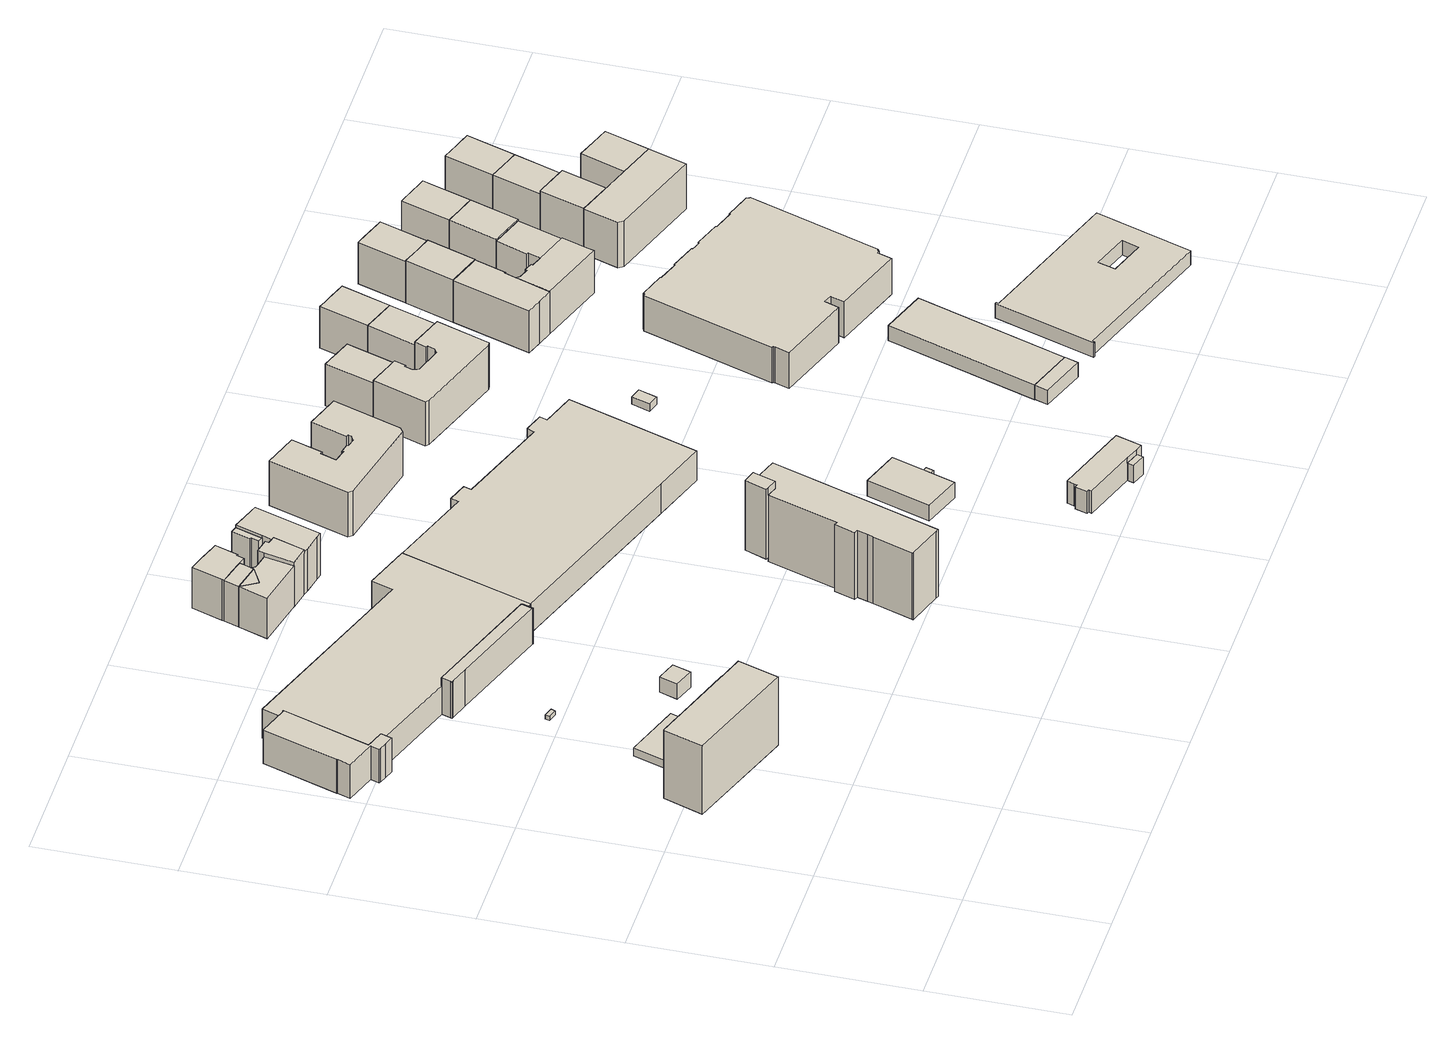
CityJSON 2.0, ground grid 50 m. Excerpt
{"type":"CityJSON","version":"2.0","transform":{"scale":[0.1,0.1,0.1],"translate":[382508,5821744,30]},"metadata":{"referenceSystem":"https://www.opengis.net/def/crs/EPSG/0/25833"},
"CityObjects":{
"building1":{"type":"Building","attributes":{"name":"Thelen-Technopark","Gemeindeschluessel":"11000005","BezugspunktDach":"2200","function":"31001_2020","measuredHeight":27.92,"storeysAboveGround":6},"address":[{"country":"Germany","locality":"Berlin","thoroughfareNumber":"32 (1)","thoroughfareName":"Wohlrabedamm"}],"geometry":[{"type":"Solid","lod":"1","boundaries":[[[[0,1,2,3,4,5,6,7,8,9,10]],[[11,12,13,14,15,16,17,18,19,20,21]],[[11,21,10,9]],[[12,11,9,8]],[[13,12,8,7]],[[14,13,7,6]],[[15,14,6,5]],[[16,15,5,4]],[[17,16,4,3]],[[18,17,3,2]],[[19,18,2,1]],[[20,19,1,0]],[[21,20,0,10]]]]}]},
"building2":{"type":"Building","attributes":{"Gemeindeschluessel":"11000005","BezugspunktDach":"2200","function":"51009_1610","measuredHeight":4.16,"storeysAboveGround":0},"address":[{"country":"Germany","locality":"Berlin"}],"geometry":[{"type":"Solid","lod":"1","boundaries":[[[[22,23,24,25]],[[26,27,28,29]],[[26,29,25,24]],[[27,26,24,23]],[[28,27,23,22]],[[29,28,22,25]]]]}]},
"building3":{"type":"Building","attributes":{"Gemeindeschluessel":"11000005","BezugspunktDach":"2200","function":"51009_1610","measuredHeight":1.72,"storeysAboveGround":0},"address":[{"country":"Germany","locality":"Berlin"}],"geometry":[{"type":"Solid","lod":"1","boundaries":[[[[30,31,32,33]],[[34,35,36,37]],[[34,37,33,32]],[[35,34,32,31]],[[36,35,31,30]],[[37,36,30,33]]]]}]},
"building4":{"type":"Building","attributes":{"Gemeindeschluessel":"11000005","BezugspunktDach":"2200","function":"51009_1610","measuredHeight":6.3,"storeysAboveGround":0},"address":[{"country":"Germany","locality":"Berlin"}],"geometry":[{"type":"Solid","lod":"1","boundaries":[[[[38,39,40,41]],[[42,43,44,45]],[[42,45,41,40]],[[43,42,40,39]],[[44,43,39,38]],[[45,44,38,41]]]]}]},
"building5":{"type":"Building","attributes":{"Gemeindeschluessel":"11000005","function":"31001_2111"},"address":[{"country":"Germany","locality":"Berlin","thoroughfareNumber":"5 (1)","thoroughfareName":"Wernerwerkdamm"}],"children":["building5-1","building5-2","building5-3","building5-4"]},
"building5-1":{"type":"BuildingPart","attributes":{"BezugspunktDach":"2200","measuredHeight":14.79,"storeysAboveGround":4},"parents":["building5"],"geometry":[{"type":"MultiSurface","lod":"1","boundaries":[[[46,47,48,49,50,51,52,53,54]],[[55,56,57,58,59,60,61,62,63]],[[55,63,54,53]],[[56,55,53,52]],[[64,65,52,51]],[[57,56,66,67,68]],[[69,64,68,70,58,57,51,50]],[[59,58,50,49],[70,71,72,69]],[[61,60,48,47]],[[62,61,47,46]],[[63,62,46,54]],[[68,67,66,65,64]],[[70,68,64,69]],[[72,71,70,69]],[[60,59,49,48]]]}]},
"building5-2":{"type":"BuildingPart","attributes":{"BezugspunktDach":"2200","measuredHeight":11.75,"storeysAboveGround":4},"parents":["building5"],"geometry":[{"type":"MultiSurface","lod":"1","boundaries":[[[73,74,65,64,69,72,75,76,77,78,79,80,81,82,83]],[[84,85,86,87,88,89,90,91,71,70,68,67,92,93,94]],[[84,94,95,96,97]],[[85,84,98,97,99,100]],[[86,85,81,80]],[[87,86,80,79]],[[88,87,79,78]],[[89,88,78,77]],[[90,89,77,76]],[[91,90,76,75]],[[92,67,65,74]],[[93,92,101,102,73]],[[94,93,73,102,96]],[[97,96,95,83,82]],[[100,99,97,98,82,81]],[[71,91,75,72]],[[70,71,72,69]],[[70,103,69,64,68]],[[68,64,65,67]],[[74,73,102,101]],[[96,102,73,83]]]}]},
"building5-3":{"type":"BuildingPart","attributes":{"BezugspunktDach":"2200","measuredHeight":14.74,"storeysAboveGround":4},"parents":["building5"],"geometry":[{"type":"MultiSurface","lod":"1","boundaries":[[[104,105,49,48]],[[59,106,107,60]],[[75,72,71,91,108,106,59,49,105]],[[107,106,105,104]],[[60,107,104,48]],[[59,60,48,49]],[[108,91,71,72,75]]]}]},
"building5-4":{"type":"BuildingPart","attributes":{"BezugspunktDach":"2200","measuredHeight":13.85,"storeysAboveGround":4},"parents":["building5"],"geometry":[{"type":"MultiSurface","lod":"1","boundaries":[[[109,110,111,112,113,114,115,116,117,118,119,120,121,122,123,124]],[[125,126,127,128,99,97,96,102,101,129,130,131,132,133,134,135]],[[125,135,124,123]],[[126,125,123,122]],[[127,126,122,121]],[[128,127,121,120]],[[99,128,120,119]],[[82,81,119,118]],[[83,82,97,118,117]],[[73,83,117,116]],[[74,73,116,115]],[[129,101,115,114]],[[130,129,114,113]],[[131,130,113,112]],[[132,131,112,111]],[[133,132,111,110]],[[134,133,110,109]],[[135,134,109,124]],[[97,99,81,82]],[[96,97,82,83]],[[102,96,136,83,73]],[[137,101,102,73,74]]]}]},
"building6":{"type":"Building","attributes":{"Gemeindeschluessel":"11000005","function":"31001_1010"},"address":[{"country":"Germany","locality":"Berlin","thoroughfareNumber":"1, 1A","thoroughfareName":"Bödikersteig"},{"country":"Germany","locality":"Berlin","thoroughfareNumber":"12","thoroughfareName":"Voltastraße"},{"country":"Germany","locality":"Berlin","thoroughfareNumber":"29","thoroughfareName":"Wernerwerkdamm"}],"children":["building6-1","building6-2","building6-3","building6-4","building6-5","building6-6"]},
"building6-1":{"type":"BuildingPart","attributes":{"BezugspunktDach":"2200","measuredHeight":18.8,"storeysAboveGround":5},"parents":["building6"],"geometry":[{"type":"Solid","lod":"1","boundaries":[[[[138,139,140,141,142,143,144,145]],[[146,147,148,149,150,151,152,153]],[[146,153,145,144]],[[147,146,144,143]],[[149,148,142,141]],[[150,149,141,140]],[[153,152,138,145]],[[148,147,143,142]],[[151,150,140,139]],[[151,139,138,152]]]]}]},
"building6-2":{"type":"BuildingPart","attributes":{"BezugspunktDach":"2200","measuredHeight":18.34,"storeysAboveGround":5},"parents":["building6"],"geometry":[{"type":"MultiSurface","lod":"1","boundaries":[[[154,155,156,157,158,159,160]],[[161,162,163,148,147,164,146]],[[161,146,160,159]],[[165,157,166,158,157]],[[148,163,157,156]],[[143,142,156,155]],[[164,147,155,154]],[[146,164,154,160]],[[162,167,161,159,158]],[[163,168,166,157,165]],[[168,169,162,158,166]],[[147,148,142,143]]]}]},
"building6-3":{"type":"BuildingPart","attributes":{"BezugspunktDach":"2200","measuredHeight":18.68,"storeysAboveGround":5},"parents":["building6"],"geometry":[{"type":"MultiSurface","lod":"1","boundaries":[[[166,157,170,171,172,173,174,175,176,177,159]],[[178,179,180,181,182,183,184,185,163,168,161]],[[178,161,159,177]],[[179,178,177,176]],[[180,179,176,175]],[[181,180,175,174]],[[182,181,174,173]],[[183,182,173,172]],[[184,183,172,171]],[[185,184,171,170]],[[163,185,170,157]],[[168,163,157,166]],[[162,158,159,161]],[[158,162,168,166]]]}]},
"building6-4":{"type":"BuildingPart","attributes":{"BezugspunktDach":"2200","measuredHeight":18.15,"storeysAboveGround":5},"parents":["building6"],"geometry":[{"type":"MultiSurface","lod":"1","boundaries":[[[186,187,188,189,190,191,192,193,194,195]],[[196,197,198,199,200,201,202,203,204,205]],[[197,196,194,193]],[[206,207,193,192]],[[199,198,192,191]],[[200,199,191,190]],[[201,200,190,189]],[[202,201,189,188]],[[203,202,188,187]],[[204,203,187,186]],[[205,204,186,195]],[[196,205,195,194]],[[198,197,207,206]]]}]},
"building6-5":{"type":"BuildingPart","attributes":{"BezugspunktDach":"2200","measuredHeight":18.34,"storeysAboveGround":5},"parents":["building6"],"geometry":[{"type":"MultiSurface","lod":"1","boundaries":[[[208,209,210,211,212,213,214]],[[215,216,217,218,196,205,219]],[[215,219,152,151,150,140,139,138,214,213]],[[216,215,213,212]],[[217,216,212,211]],[[218,217,211,210]],[[196,218,210,209]],[[195,194,209,208]],[[219,205,208,214]],[[140,150,151,139]],[[138,139,151,152]],[[205,196,194,195]]]}]},
"building6-6":{"type":"BuildingPart","attributes":{"BezugspunktDach":"2200","measuredHeight":16.29,"storeysAboveGround":5},"parents":["building6"],"geometry":[{"type":"Solid","lod":"1","boundaries":[[[[207,206,220,221,222,223,224]],[[225,226,227,228,198,197,229]],[[225,229,224,223]],[[226,225,223,222]],[[227,226,222,221]],[[228,227,221,220]],[[198,228,220,206]],[[229,197,207,224]],[[197,198,206,207]]]]}]},
"building7":{"type":"Building","attributes":{"Gemeindeschluessel":"11000005","function":"31001_2100"},"address":[{"country":"Germany","locality":"Berlin","thoroughfareNumber":"30","thoroughfareName":"Wohlrabedamm"}],"children":["building7-1","building7-2"]},
"building7-1":{"type":"BuildingPart","attributes":{"BezugspunktDach":"2200","measuredHeight":28.64,"storeysAboveGround":7},"parents":["building7"],"geometry":[{"type":"MultiSurface","lod":"1","boundaries":[[[230,231,232,233,234,235]],[[236,237,238,239,240,241]],[[236,241,235,234]],[[237,236,234,233]],[[238,237,233,232]],[[242,243,238,232,231]],[[244,242,231,230]],[[241,240,230,235]],[[239,238,243,242]],[[240,239,242,244]]]}]},
"building7-2":{"type":"BuildingPart","attributes":{"BezugspunktDach":"2200","measuredHeight":27.3,"storeysAboveGround":7},"parents":["building7"],"geometry":[{"type":"MultiSurface","lod":"1","boundaries":[[[245,246,247,243,242,244,248,249,250,251,252,253,254,255]],[[256,257,258,259,260,261,262,263,264,265,266,267,268,269]],[[256,269,255,254]],[[257,256,254,253]],[[258,257,253,252]],[[259,258,252,251]],[[260,259,251,250]],[[261,260,250,249]],[[262,261,249,248]],[[263,262,248,244]],[[264,263,244,240,239,270]],[[265,264,239,238,243]],[[266,265,243,247]],[[267,266,247,246]],[[268,267,246,245]],[[269,268,245,255]],[[270,239,240,244,242]],[[242,243,238,239]]]}]},
"building8":{"type":"Building","attributes":{"Gemeindeschluessel":"11000005","BezugspunktDach":"2200","function":"31001_2111","measuredHeight":12,"storeysAboveGround":2},"address":[{"country":"Germany","locality":"Berlin","thoroughfareNumber":"5","thoroughfareName":"Wernerwerkdamm"}],"geometry":[{"type":"Solid","lod":"1","boundaries":[[[[271,272,273,274,275,276,277,278,279,280,281,282,283]],[[284,285,286,287,288,289,290,291,292,293,294,295,296]],[[284,296,283,282]],[[285,284,282,281]],[[286,285,281,280]],[[287,286,280,279]],[[288,287,279,278]],[[289,288,278,277]],[[290,289,277,276]],[[291,290,276,275]],[[292,291,275,274]],[[293,292,274,273]],[[294,293,273,272]],[[295,294,272,271]],[[296,295,271,283]]]]}]},
"building9":{"type":"Building","attributes":{"Gemeindeschluessel":"11000005","BezugspunktDach":"2200","function":"31001_2100","measuredHeight":6.29,"storeysAboveGround":1},"address":[{"country":"Germany","locality":"Berlin","thoroughfareNumber":"26","thoroughfareName":"Wohlrabedamm"}],"geometry":[{"type":"Solid","lod":"1","boundaries":[[[[297,298,299,300,301,302]],[[303,304,305,306,307,308]],[[303,308,302,301]],[[304,303,301,300]],[[305,304,300,299]],[[306,305,299,298]],[[307,306,298,297]],[[308,307,297,302]]]]}]},
"building10":{"type":"Building","attributes":{"Gemeindeschluessel":"11000005","function":"31001_2020"},"address":[{"country":"Germany","locality":"Berlin","thoroughfareNumber":"24","thoroughfareName":"Wohlrabedamm"}],"children":["building10-1","building10-2"]},
"building10-1":{"type":"BuildingPart","attributes":{"BezugspunktDach":"2200","measuredHeight":11.84,"storeysAboveGround":2},"parents":["building10"],"geometry":[{"type":"MultiSurface","lod":"1","boundaries":[[[309,310,311,312,313,314,315,316,317,318,319,320]],[[321,322,323,324,325,326,327,328,329,330,331,332]],[[321,332,320,319]],[[322,321,319,318]],[[323,322,318,317]],[[324,323,317,316]],[[325,324,316,315]],[[326,325,315,314]],[[327,326,314,313]],[[328,327,313,312]],[[333,334,328,312,311]],[[330,329,311,310]],[[331,330,310,309]],[[332,331,309,320]],[[329,328,334,333]]]}]},
"building10-2":{"type":"BuildingPart","attributes":{"BezugspunktDach":"2200","measuredHeight":7.2,"storeysAboveGround":2},"parents":["building10"],"geometry":[{"type":"Solid","lod":"1","boundaries":[[[[335,334,333,336]],[[329,328,337,338]],[[329,338,336,333]],[[337,328,334,335]],[[338,337,335,336]],[[328,329,333,334]]]]}]},
"building11":{"type":"Building","attributes":{"Gemeindeschluessel":"11000005","BezugspunktDach":"2200","function":"51009_1610","measuredHeight":6.22,"storeysAboveGround":0},"address":[{"country":"Germany","locality":"Berlin"}],"geometry":[{"type":"Solid","lod":"1","boundaries":[[[[339,340,299,298]],[[341,342,343,344]],[[341,344,298,299]],[[342,341,299,340]],[[343,342,340,339]],[[344,343,339,298]]]]}]},
"building12":{"type":"Building","attributes":{"Gemeindeschluessel":"11000005","BezugspunktDach":"2200","function":"31001_1010","measuredHeight":18.18,"storeysAboveGround":4},"address":[{"country":"Germany","locality":"Berlin","thoroughfareNumber":"1","thoroughfareName":"Voltastraße"},{"country":"Germany","locality":"Berlin","thoroughfareNumber":"12","thoroughfareName":"Wehneltsteig"},{"country":"Germany","locality":"Berlin","thoroughfareNumber":"28","thoroughfareName":"Wernerwerkdamm"}],"geometry":[{"type":"Solid","lod":"1","boundaries":[[[[345,346,347,348,349,350,351,352,353,354,355,356,357,358,359,360,361,362,363]],[[364,365,366,367,368,369,370,371,372,373,374,375,376,377,378,379,380,381,382]],[[364,382,363,362]],[[365,364,362,361]],[[366,365,361,360]],[[367,366,360,359]],[[368,367,359,358]],[[369,368,358,357]],[[370,369,357,356]],[[371,370,356,355]],[[372,371,355,354]],[[373,372,354,353]],[[374,373,353,352]],[[375,374,352,351]],[[376,375,351,350]],[[377,376,350,349]],[[378,377,349,348]],[[379,378,348,347]],[[380,379,347,346]],[[381,380,346,345]],[[382,381,345,363]]]]}]},
"building13":{"type":"Building","attributes":{"Gemeindeschluessel":"11000005","BezugspunktDach":"2200","function":"31001_2100","measuredHeight":3,"storeysAboveGround":1},"address":[{"country":"Germany","locality":"Berlin","thoroughfareNumber":"28 (1)","thoroughfareName":"Wohlrabedamm"}],"geometry":[{"type":"Solid","lod":"1","boundaries":[[[[383,384,385,386]],[[387,388,389,390]],[[387,390,386,385]],[[388,387,385,384]],[[389,388,384,383]],[[390,389,383,386]]]]}]},
"building14":{"type":"Building","attributes":{"Gemeindeschluessel":"11000005","BezugspunktDach":"2200","function":"31001_1010","measuredHeight":18.05,"storeysAboveGround":4},"address":[{"country":"Germany","locality":"Berlin","thoroughfareNumber":"27, 27A","thoroughfareName":"Wernerwerkdamm"}],"geometry":[{"type":"Solid","lod":"1","boundaries":[[[[391,392,393,394,395,396,397,398,399,400,401,402,403,404,405,406]],[[407,408,409,410,411,412,413,414,415,416,417,418,419,420,421,422]],[[407,422,406,405]],[[408,407,405,404]],[[409,408,404,403]],[[410,409,403,402]],[[411,410,402,401]],[[412,411,401,400]],[[413,412,400,399]],[[414,413,399,398]],[[415,414,398,397]],[[416,415,397,396]],[[417,416,396,395]],[[418,417,395,394]],[[419,418,394,393]],[[420,419,393,392]],[[421,420,392,391]],[[422,421,391,406]]]]}]},
"building15":{"type":"Building","attributes":{"Gemeindeschluessel":"11000005","BezugspunktDach":"2200","function":"31001_1010","measuredHeight":18.41,"storeysAboveGround":4},"address":[{"country":"Germany","locality":"Berlin","thoroughfareNumber":"1","thoroughfareName":"Wehneltsteig"}],"geometry":[{"type":"Solid","lod":"1","boundaries":[[[[423,424,425,426,427,428,429,430]],[[431,432,433,434,435,436,437,438]],[[431,438,430,429]],[[432,431,429,428]],[[433,432,428,427]],[[434,433,427,426]],[[435,434,426,425]],[[436,435,425,424]],[[437,436,424,423]],[[438,437,423,430]]]]}]},
"building16":{"type":"Building","attributes":{"Gemeindeschluessel":"11000005","BezugspunktDach":"2200","function":"51009_1610","measuredHeight":5.95,"storeysAboveGround":0},"address":[{"country":"Germany","locality":"Berlin"}],"geometry":[{"type":"Solid","lod":"1","boundaries":[[[[439,440,441,442,443]],[[444,445,446,447,448]],[[444,448,443,442]],[[445,444,442,441]],[[446,445,441,440]],[[447,446,440,439]],[[448,447,439,443]]]]}]},
"building17":{"type":"Building","attributes":{"Gemeindeschluessel":"11000005","BezugspunktDach":"2200","function":"31001_2143","measuredHeight":6.06,"storeysAboveGround":1},"address":[{"country":"Germany","locality":"Berlin","thoroughfareNumber":"26 (1)","thoroughfareName":"Wohlrabedamm"}],"geometry":[{"type":"Solid","lod":"1","boundaries":[[[[441,449,450,442]],[[451,452,453,454]],[[451,454,442,450]],[[452,451,450,449]],[[453,452,449,441]],[[454,453,441,442]]]]}]},
"building18":{"type":"Building","attributes":{"Gemeindeschluessel":"11000005","BezugspunktDach":"2200","function":"31001_1010","measuredHeight":18.27,"storeysAboveGround":4},"address":[{"country":"Germany","locality":"Berlin","thoroughfareNumber":"26","thoroughfareName":"Reisstraße"}],"geometry":[{"type":"Solid","lod":"1","boundaries":[[[[455,456,457,458,459,460,461,462]],[[463,464,465,466,418,467,468,417]],[[463,417,462,461]],[[464,463,461,460]],[[465,464,460,459]],[[466,465,459,458]],[[418,466,458,457]],[[467,418,457,456]],[[468,467,456,455]],[[417,468,455,462]]]]}]},
"building19":{"type":"Building","attributes":{"Gemeindeschluessel":"11000005","BezugspunktDach":"2200","function":"31001_1010","measuredHeight":18.33,"storeysAboveGround":4},"address":[{"country":"Germany","locality":"Berlin","thoroughfareNumber":"25","thoroughfareName":"Reisstraße"}],"geometry":[{"type":"Solid","lod":"1","boundaries":[[[[459,469,458,470,471,472,473,461]],[[474,475,476,477,478,479,480,481]],[[474,481,461,473]],[[475,474,473,472]],[[476,475,472,471]],[[477,476,471,470]],[[478,477,470,458]],[[479,478,458,469]],[[480,479,469,459]],[[481,480,459,461]]]]}]},
"building20":{"type":"Building","attributes":{"Gemeindeschluessel":"11000005","BezugspunktDach":"2200","function":"31001_2111","measuredHeight":14.61,"storeysAboveGround":3},"address":[{"country":"Germany","locality":"Berlin","thoroughfareNumber":"28","thoroughfareName":"Wohlrabedamm"}],"geometry":[{"type":"Solid","lod":"1","boundaries":[[[[482,483,484,485,486,487,488,489,490,491,492,493,494,495,496,497,498,499,500,501,502,503,504,505,506,507,508,509,510,511,512,513,514,515,516,517,518,519]],[[520,521,522,523,524,525,526,527,528,529,530,531,532,533,534,535,536,537,538,539,540,541,542,543,544,545,546,547,548,549,550,551,552,553,554,555,556,557]],[[520,557,519,518]],[[521,520,518,517]],[[522,521,517,516]],[[523,522,516,515]],[[524,523,515,514]],[[525,524,514,513]],[[526,525,513,512]],[[527,526,512,511]],[[528,527,511,510]],[[529,528,510,509]],[[530,529,509,508]],[[531,530,508,507]],[[532,531,507,506]],[[533,532,506,505]],[[534,533,505,504]],[[535,534,504,503]],[[536,535,503,502]],[[537,536,502,501]],[[538,537,501,500]],[[539,538,500,499]],[[540,539,499,498]],[[541,540,498,497]],[[542,541,497,496]],[[543,542,496,495]],[[544,543,495,494]],[[545,544,494,493]],[[546,545,493,492]],[[547,546,492,491]],[[548,547,491,490]],[[549,548,490,489]],[[550,549,489,488]],[[551,550,488,487]],[[552,551,487,486]],[[553,552,486,485]],[[554,553,485,484]],[[555,554,484,483]],[[556,555,483,482]],[[557,556,482,519]]]]}]},
"building21":{"type":"Building","attributes":{"Gemeindeschluessel":"11000005","function":"31001_1010"},"address":[{"country":"Germany","locality":"Berlin","thoroughfareNumber":"13","thoroughfareName":"Hefnersteig"},{"country":"Germany","locality":"Berlin","thoroughfareNumber":"14","thoroughfareName":"Reisstraße"},{"country":"Germany","locality":"Berlin","thoroughfareNumber":"26","thoroughfareName":"Wernerwerkdamm"}],"children":["building21-1","building21-2","building21-3"]},
"building21-1":{"type":"BuildingPart","attributes":{"BezugspunktDach":"2200","measuredHeight":18.91,"storeysAboveGround":4},"parents":["building21"],"geometry":[{"type":"MultiSurface","lod":"1","boundaries":[[[558,559,560,561,562,563,564,565,566]],[[567,568,569,570,571,572,573,574,575]],[[567,575,566,565]],[[568,567,565,564]],[[569,568,564,563]],[[570,569,563,562]],[[571,570,562,561]],[[572,571,561,560]],[[574,573,559,558]],[[575,574,558,566]],[[573,576,577,559]],[[578,579,577,576]],[[560,579,578,572]]]}]},
"building21-2":{"type":"BuildingPart","attributes":{"BezugspunktDach":"2200","measuredHeight":18.38,"storeysAboveGround":4},"parents":["building21"],"geometry":[{"type":"MultiSurface","lod":"1","boundaries":[[[580,581,582,583,584,585,586,587,588,589,590,591,592,593]],[[576,578,572,594,595,596,597,598,599,600,601,602,603,573]],[[577,559,593,592]],[[579,577,592,591]],[[560,579,578,591,590]],[[594,572,590,589]],[[595,594,589,588]],[[596,595,588,587]],[[597,596,587,586]],[[598,597,586,585]],[[599,598,585,584]],[[600,604,605,606,607,599,584,583]],[[601,600,583,582]],[[602,601,582,581]],[[603,602,581,580]],[[573,603,580,593]],[[576,573,559,577]],[[578,576,577,579]],[[561,571,572,560]],[[572,608,578,579,560]],[[609,605,604,600,610]],[[611,606,605,609]],[[599,607,606,611]]]}]},
"building21-3":{"type":"BuildingPart","attributes":{"BezugspunktDach":"2200","measuredHeight":18.39,"storeysAboveGround":4},"parents":["building21"],"geometry":[{"type":"Solid","lod":"1","boundaries":[[[[606,605,604,612,613,614,615,616,617,618,607]],[[619,620,621,622,623,624,625,600,609,611,599]],[[619,599,607,618]],[[620,619,618,617]],[[621,620,617,616]],[[622,621,616,615]],[[623,622,615,614]],[[624,623,614,613]],[[625,624,613,612]],[[600,625,612,604]],[[609,600,604,605]],[[611,609,605,606]],[[599,611,606,607]]]]}]},
"building22":{"type":"Building","attributes":{"Gemeindeschluessel":"11000005","BezugspunktDach":"2200","function":"31001_2143","measuredHeight":5.88,"storeysAboveGround":1},"address":[{"country":"Germany","locality":"Berlin","thoroughfareNumber":"20","thoroughfareName":"Wohlrabedamm"}],"geometry":[{"type":"Solid","lod":"1","boundaries":[[[[626,627,628,629,630,631,632,633],[634,635,636,637]],[[638,639,640,641,642,643,644,645],[646,647,648,649]],[[638,645,633,632]],[[639,638,632,631]],[[640,639,631,630]],[[641,640,630,629]],[[642,641,629,628]],[[643,642,628,627]],[[644,643,627,626]],[[645,644,626,633]],[[646,649,637,636]],[[647,646,636,635]],[[648,647,635,634]],[[649,648,634,637]]]]}]},
"building23":{"type":"Building","attributes":{"Gemeindeschluessel":"11000005","BezugspunktDach":"2200","function":"31001_1010","measuredHeight":18.44,"storeysAboveGround":4},"address":[{"country":"Germany","locality":"Berlin","thoroughfareNumber":"15","thoroughfareName":"Reisstraße"}],"geometry":[{"type":"Solid","lod":"1","boundaries":[[[[650,651,652,653,654,655,656,657]],[[658,659,660,661,662,663,664,665]],[[658,665,657,656]],[[659,658,656,655]],[[660,659,655,654]],[[661,660,654,653]],[[662,661,653,652]],[[663,662,652,651]],[[664,663,651,650]],[[665,664,650,657]]]]}]},
"building24":{"type":"Building","attributes":{"Gemeindeschluessel":"11000005","function":"31001_1010"},"address":[{"country":"Germany","locality":"Berlin","thoroughfareNumber":"16","thoroughfareName":"Reisstraße"}],"children":["building24-1","building24-2"]},
"building24-1":{"type":"BuildingPart","attributes":{"BezugspunktDach":"2200","measuredHeight":18.5,"storeysAboveGround":4},"parents":["building24"],"geometry":[{"type":"Solid","lod":"1","boundaries":[[[[666,667,668,669,670,671,672,673]],[[674,675,676,677,678,679,680,681]],[[674,681,673,672]],[[675,674,672,671]],[[676,675,671,670]],[[677,676,670,669]],[[678,677,669,668],[682,683,684,677]],[[679,678,668,667]],[[680,679,667,666]],[[681,680,666,673]],[[683,682,677,684]]]]}]},
"building24-2":{"type":"BuildingPart","attributes":{"BezugspunktDach":"2200","measuredHeight":5.41,"storeysAboveGround":4},"parents":["building24"],"geometry":[{"type":"Solid","lod":"1","boundaries":[[[[685,686,684,683]],[[677,687,688,682]],[[687,677,684,686]],[[688,687,686,685]],[[682,688,685,683]],[[677,682,683,684]]]]}]},
"building25":{"type":"Building","attributes":{"Gemeindeschluessel":"11000005","BezugspunktDach":"2200","function":"31001_1010","measuredHeight":18.42,"storeysAboveGround":4},"address":[{"country":"Germany","locality":"Berlin","thoroughfareNumber":"12","thoroughfareName":"Hefnersteig"}],"geometry":[{"type":"Solid","lod":"1","boundaries":[[[[689,690,691,692,693,694,695,696]],[[697,698,699,700,625,701,702,622]],[[697,622,696,695]],[[698,697,695,694]],[[699,698,694,693]],[[700,699,693,692]],[[625,700,692,691]],[[701,625,691,690]],[[702,701,690,689]],[[622,702,689,696]]]]}]},
"building26":{"type":"Building","attributes":{"Gemeindeschluessel":"11000005","BezugspunktDach":"2200","function":"31001_1010","measuredHeight":18.54,"storeysAboveGround":4},"address":[{"country":"Germany","locality":"Berlin","thoroughfareNumber":"11","thoroughfareName":"Hefnersteig"}],"geometry":[{"type":"Solid","lod":"1","boundaries":[[[[693,703,692,704,705,706,707,695]],[[708,709,710,711,712,713,714,715]],[[708,715,695,707]],[[709,708,707,706]],[[710,709,706,705]],[[711,710,705,704]],[[712,711,704,692]],[[713,712,692,703]],[[714,713,703,693]],[[715,714,693,695]]]]}]},
"building27":{"type":"Building","attributes":{"Gemeindeschluessel":"11000005","function":"31001_1010"},"address":[{"country":"Germany","locality":"Berlin","thoroughfareNumber":"1","thoroughfareName":"Hefnersteig"},{"country":"Germany","locality":"Berlin","thoroughfareNumber":"9","thoroughfareName":"Ohmstraße"},{"country":"Germany","locality":"Berlin","thoroughfareNumber":"25","thoroughfareName":"Wernerwerkdamm"}],"children":["building27-1","building27-2","building27-3"]},
"building27-1":{"type":"BuildingPart","attributes":{"BezugspunktDach":"2200","measuredHeight":18.45,"storeysAboveGround":4},"parents":["building27"],"geometry":[{"type":"MultiSurface","lod":"1","boundaries":[[[716,717,718,719,720]],[[721,722,723,724,725]],[[721,725,720,719]],[[726,727,728,729]],[[723,722,718,717]],[[724,723,717,716]],[[725,724,716,720]],[[730,731,718,722,732]],[[729,728,731,730]],[[733,734,727,726]],[[721,719,734,733]]]}]},
"building27-2":{"type":"BuildingPart","attributes":{"BezugspunktDach":"2200","measuredHeight":21.8,"storeysAboveGround":4},"parents":["building27"],"geometry":[{"type":"Solid","lod":"1","boundaries":[[[[731,718,735,736,737,728]],[[738,739,740,722,730,729]],[[738,729,728,737]],[[739,738,737,736]],[[740,739,736,735]],[[722,740,735,718]],[[718,722,718,731]],[[730,722,718,731]],[[729,730,731,728]]]]}]},
"building27-3":{"type":"BuildingPart","attributes":{"BezugspunktDach":"2200","measuredHeight":21.73,"storeysAboveGround":4},"parents":["building27"],"geometry":[{"type":"MultiSurface","lod":"1","boundaries":[[[741,742,743,744,745,746]],[[747,748,749,726,733,721]],[[747,721,746,745]],[[748,747,745,744]],[[749,748,744,743]],[[726,749,743,742]],[[734,727,742,741]],[[750,719,734,733,741,746]],[[733,726,727,734]],[[721,751,733,734,719,750]]]}]},
"building28":{"type":"Building","attributes":{"Gemeindeschluessel":"11000005","BezugspunktDach":"2200","function":"31001_1010","measuredHeight":18.69,"storeysAboveGround":4},"address":[{"country":"Germany","locality":"Berlin","thoroughfareNumber":"2","thoroughfareName":"Hefnersteig"}],"geometry":[{"type":"Solid","lod":"1","boundaries":[[[[752,753,754,755,756,757,758,759]],[[760,761,762,763,764,765,766,767]],[[760,767,759,758]],[[761,760,758,757]],[[762,761,757,756]],[[763,762,756,755]],[[764,763,755,754]],[[765,764,754,753]],[[766,765,753,752]],[[767,766,752,759]]]]}]},
"building29":{"type":"Building","attributes":{"Gemeindeschluessel":"11000005","BezugspunktDach":"2200","function":"31001_1010","measuredHeight":18.64,"storeysAboveGround":4},"address":[{"country":"Germany","locality":"Berlin","thoroughfareNumber":"3","thoroughfareName":"Hefnersteig"}],"geometry":[{"type":"Solid","lod":"1","boundaries":[[[[757,768,755,769,770,771,772,758]],[[773,774,775,776,777,778,779,780]],[[773,780,758,772]],[[774,773,772,771]],[[775,774,771,770]],[[776,775,770,769]],[[777,776,769,755]],[[778,777,755,768]],[[779,778,768,757]],[[780,779,757,758]]]]}]}
},
"vertices":[
[639,788,287],[688,934,287],[604,962,287],[601,963,287],[591,967,287],[384,1037,287],[323,1058,287],[275,1074,287],[272,1075,287],[271,1072,287],[221,932,287],[271,1072,8],[272,1075,8],[275,1074,8],[323,1058,8],[384,1037,8],[591,967,8],[601,963,8],[604,962,8],[688,934,8],[639,788,8],[221,932,8],
[591,967,56],[653,1152,56],[446,1222,56],[384,1037,56],[446,1222,23],[653,1152,23],[591,967,23],[384,1037,23],
[596,1524,35],[602,1540,35],[568,1551,35],[563,1535,35],[568,1551,18],[602,1540,18],[596,1524,18],[563,1535,18],
[837,1134,92],[859,1200,92],[787,1225,92],[765,1159,92],[787,1225,29],[859,1200,29],[837,1134,29],[765,1159,29],
[517,1846,153],[584,1823,153],[956,1697,153],[968,1734,153],[969,1737,153],[524,1888,153],[523,1885,153],[512,1853,153],[510,1848,153],[512,1853,5],[523,1885,5],[524,1888,5],[969,1737,5],[968,1734,5],[956,1697,5],[584,1823,5],[517,1846,5],[510,1848,5],[524,1888,124],[523,1885,124],[523,1885,109],[523,1885,6],[524,1888,6],[969,1737,124],[969,1737,6],[968,1734,6],[968,1734,124],
[189,2002,124],[188,1999,124],[972,1733,124],[1015,1718,124],[1169,2190,124],[1001,2247,124],[975,2170,124],[251,2416,124],[225,2340,124],[228,2339,124],[120,2025,124],[228,2339,6],[225,2340,6],[251,2416,6],[975,2170,6],[1001,2247,6],[1169,2190,6],[1015,1718,6],[972,1733,6],[188,1999,6],[189,2002,6],[120,2025,6],[120,2025,95],[120,2025,13],[228,2339,13],[228,2339,39],[225,2340,13],[225,2340,27],[188,1999,13],[189,2002,13],[969,1737,95],
[959,1695,153],[972,1733,153],[972,1733,5],[959,1695,5],[972,1733,65],
[119,2017,151],[107,1985,151],[114,1983,151],[141,1973,151],[175,1962,151],[183,1985,151],[188,1999,151],[189,2002,151],[120,2025,151],[228,2339,151],[225,2340,151],[224,2338,151],[112,2376,151],[20,2105,151],[20,2102,151],[4,2056,151],[20,2102,13],[20,2105,13],[112,2376,13],[224,2338,13],[183,1985,13],[175,1962,13],[141,1973,13],[114,1983,13],[107,1985,13],[119,2017,13],[4,2056,13],[120,2025,91],[188,1999,117],
[923,2487,196],[934,2540,196],[945,2593,196],[888,2605,196],[877,2618,196],[874,2609,196],[771,2632,196],[735,2527,196],[771,2632,30],[874,2609,30],[877,2618,30],[888,2605,30],[945,2593,30],[934,2540,30],[923,2487,30],[735,2527,30],
[807,2574,197],[874,2609,197],[877,2618,197],[891,2661,197],[841,2674,197],[790,2687,197],[771,2632,197],[790,2687,30],[841,2674,30],[891,2661,30],[807,2574,30],[891,2661,96],[854,2671,197],[830,2677,30],[854,2671,30],[843,2674,30],
[919,2654,197],[928,2681,197],[933,2679,197],[962,2762,197],[949,2766,197],[893,2785,197],[830,2805,197],[792,2694,197],[792,2694,30],[830,2805,30],[893,2785,30],[949,2766,30],[962,2762,30],[933,2679,30],[928,2681,30],[919,2654,30],
[1017,2467,200],[1085,2453,200],[1107,2448,200],[1187,2688,200],[1166,2695,200],[1101,2717,200],[1080,2724,200],[1047,2627,200],[1033,2585,200],[996,2472,200],[1033,2585,28],[1047,2627,28],[1080,2724,28],[1101,2717,28],[1166,2695,28],[1187,2688,28],[1107,2448,28],[1085,2453,28],[1017,2467,28],[996,2472,28],[1080,2724,190],[1047,2627,190],
[996,2472,211],[1033,2585,211],[1003,2593,211],[1007,2606,211],[954,2617,211],[945,2593,211],[923,2487,211],[945,2593,28],[954,2617,28],[1007,2606,28],[1003,2593,28],[923,2487,28],
[1070,2727,190],[1056,2731,190],[1033,2663,190],[1038,2661,190],[1030,2634,190],[1038,2661,28],[1033,2663,28],[1056,2731,28],[1070,2727,28],[1030,2634,28],
[1570,1067,314],[1609,1054,314],[1635,1132,314],[1636,1135,314],[1589,1150,314],[1560,1071,314],[1589,1150,28],[1636,1135,28],[1635,1132,28],[1609,1054,28],[1570,1067,28],[1560,1071,28],[1609,1054,285],[1635,1132,285],[1570,1067,285],
[1521,490,285],[1532,487,285],[1738,1097,285],[1485,814,285],[1472,819,285],[1446,745,285],[1460,739,285],[1448,702,285],[1441,681,285],[1392,537,285],[1391,534,285],[1392,537,12],[1441,681,12],[1448,702,12],[1460,739,12],[1446,745,12],[1472,819,12],[1485,814,12],[1570,1067,12],[1609,1054,12],[1635,1132,12],[1738,1097,12],[1532,487,12],[1521,490,12],[1391,534,12],[1609,1054,142],
[1740,1472,123],[1939,1405,123],[2098,1875,123],[1975,1916,123],[1985,1943,123],[1914,1967,123],[1904,1940,123],[1554,2059,123],[1563,2087,123],[1491,2111,123],[1483,2083,123],[1169,2190,123],[1015,1718,123],[1169,2190,3],[1483,2083,3],[1491,2111,3],[1563,2087,3],[1554,2059,3],[1904,1940,3],[1914,1967,3],[1985,1943,3],[1975,1916,3],[2098,1875,3],[1939,1405,3],[1740,1472,3],[1015,1718,3],
[2033,564,90],[2062,651,90],[2072,679,90],[2110,794,90],[1970,841,90],[1893,612,90],[1970,841,27],[2110,794,27],[2072,679,27],[2062,651,27],[2033,564,27],[1893,612,27],
[2070,124,119],[2066,113,119],[2265,46,119],[2316,28,119],[2342,20,119],[2370,107,119],[2372,112,119],[2098,204,119],[2089,178,119],[2085,167,119],[2075,170,119],[2061,127,119],[2075,170,28],[2085,167,28],[2089,178,28],[2098,204,28],[2372,112,28],[2370,107,28],[2342,20,28],[2316,28,28],[2265,46,28],[2066,113,28],[2070,124,28],[2061,127,28],[2265,46,100],[2316,28,100],
[2308,4,100],[2257,22,100],[2308,4,28],[2257,22,28],
[2077,646,90],[2086,674,90],[2072,679,28],[2086,674,28],[2077,646,28],[2062,651,28],
[1342,2399,208],[1688,2325,208],[1705,2337,208],[1789,2583,208],[1662,2625,208],[1618,2494,208],[1626,2491,208],[1621,2478,208],[1602,2469,208],[1571,2476,208],[1572,2482,208],[1537,2489,208],[1537,2483,208],[1487,2495,208],[1507,2553,208],[1516,2550,208],[1554,2662,208],[1427,2704,208],[1330,2415,208],[1427,2704,26],[1554,2662,26],[1516,2550,26],[1507,2553,26],[1487,2495,26],[1537,2483,26],[1537,2489,26],[1572,2482,26],[1571,2476,26],[1602,2469,26],[1621,2478,26],[1626,2491,26],[1618,2494,26],[1662,2625,26],[1789,2583,26],[1705,2337,26],[1688,2325,26],[1342,2399,26],[1330,2415,26],
[2267,1626,56],[2290,1692,56],[2248,1705,56],[2225,1639,56],[2248,1705,26],[2290,1692,26],[2267,1626,26],[2225,1639,26],
[1871,2285,208],[2202,2173,208],[2217,2175,208],[2283,2367,208],[2159,2409,208],[2144,2366,208],[2150,2364,208],[2141,2337,208],[2124,2326,208],[2023,2358,208],[2015,2379,208],[2025,2407,208],[2031,2405,208],[2046,2447,208],[1926,2487,208],[1859,2295,208],[1926,2487,28],[2046,2447,28],[2031,2405,28],[2025,2407,28],[2015,2379,28],[2023,2358,28],[2124,2326,28],[2141,2337,28],[2150,2364,28],[2144,2366,28],[2159,2409,28],[2283,2367,28],[2217,2175,28],[2202,2173,28],[1871,2285,28],[1859,2295,28],
[1956,2477,198],[1986,2467,198],[2046,2447,198],[2105,2622,198],[2045,2642,198],[2015,2653,198],[1985,2663,198],[1926,2487,198],[1985,2663,27],[2015,2653,27],[2045,2642,27],[2105,2622,27],[2046,2447,27],[1986,2467,27],[1956,2477,27],[1926,2487,27],
[2750,340,91],[2767,388,91],[2766,389,91],[2600,445,91],[2583,397,91],[2600,445,32],[2766,389,32],[2767,388,32],[2750,340,32],[2583,397,32],
[2949,928,91],[2783,985,91],[2783,985,30],[2949,928,30],[2766,389,30],[2600,445,30],
[2221,2388,196],[2255,2377,196],[2283,2367,196],[2342,2541,196],[2280,2562,196],[2246,2574,196],[2219,2583,196],[2159,2409,196],[2219,2583,28],[2246,2574,28],[2280,2562,28],[2342,2541,28],[2255,2377,28],[2221,2388,28],
[2314,2551,196],[2401,2717,196],[2339,2738,196],[2306,2749,196],[2277,2759,196],[2277,2759,27],[2306,2749,27],[2339,2738,27],[2401,2717,27],[2342,2541,27],[2314,2551,27],[2280,2562,27],[2219,2583,27],
[2726,1137,178],[2744,1188,178],[2776,1176,178],[2758,1126,178],[3021,1037,178],[3038,1088,178],[3047,1085,178],[3049,1089,178],[3052,1088,178],[3054,1092,178],[3058,1091,178],[3218,1563,178],[3214,1565,178],[3215,1569,178],[3212,1570,178],[3213,1575,178],[3117,1607,178],[3116,1603,178],[3039,1629,178],[3040,1633,178],[2944,1666,178],[2943,1661,178],[2905,1674,178],[2906,1678,178],[2810,1711,178],[2809,1707,178],[2732,1733,178],[2733,1737,178],[2637,1769,178],[2636,1765,178],[2632,1766,178],[2631,1763,178],[2627,1764,178],[2466,1291,178],[2471,1289,178],[2469,1286,178],[2469,1282,178],[2451,1230,178],[2469,1282,32],[2469,1286,32],[2471,1289,32],[2466,1291,32],[2627,1764,32],[2631,1763,32],[2632,1766,32],[2636,1765,32],[2637,1769,32],[2733,1737,32],[2732,1733,32],[2809,1707,32],[2810,1711,32],[2906,1678,32],[2905,1674,32],[2943,1661,32],[2944,1666,32],[3040,1633,32],[3039,1629,32],[3116,1603,32],[3117,1607,32],[3213,1575,32],[3212,1570,32],[3215,1569,32],[3214,1565,32],[3218,1563,32],[3058,1091,32],[3054,1092,32],[3052,1088,32],[3049,1089,32],[3047,1085,32],[3038,1088,32],[3021,1037,32],[2758,1126,32],[2776,1176,32],[2744,1188,32],[2726,1137,32],[2451,1230,32],
[2483,2076,199],[2540,2057,199],[2584,2181,199],[2599,2223,199],[2603,2222,199],[2642,2334,199],[2579,2355,199],[2520,2375,199],[2426,2096,199],[2520,2375,27],[2579,2355,27],[2642,2334,27],[2603,2222,27],[2599,2223,27],[2584,2181,27],[2540,2057,27],[2483,2076,27],[2426,2096,27],[2549,2083,27],[2549,2083,199],[2572,2146,27],[2572,2146,199],
[2786,1973,201],[2795,2000,201],[2816,2063,201],[2826,2090,201],[2700,2132,201],[2661,2146,201],[2663,2152,201],[2633,2163,201],[2630,2156,201],[2592,2169,201],[2584,2181,201],[2572,2146,201],[2549,2083,201],[2540,2057,201],[2592,2169,27],[2630,2156,27],[2633,2163,27],[2663,2152,27],[2661,2146,27],[2700,2132,27],[2826,2090,27],[2816,2063,27],[2795,2000,27],[2786,1973,27],[2826,2090,197],[2800,2098,197],[2733,2121,197],[2700,2132,197],[2572,2147,27],[2800,2098,27],[2825,2090,27],[2733,2121,27],
[2881,2253,197],[2857,2261,197],[2791,2283,197],[2759,2294,197],[2719,2181,197],[2726,2178,197],[2711,2138,197],[2711,2138,27],[2726,2178,27],[2719,2181,27],[2759,2294,27],[2791,2283,27],[2857,2261,27],[2881,2253,27],
[2872,316,89],[2875,324,89],[3421,140,89],[3538,486,89],[2992,670,89],[2994,679,89],[2988,681,89],[2866,318,89],[3396,307,89],[3264,351,89],[3285,413,89],[3417,368,89],[2988,681,30],[2994,679,30],[2992,670,30],[3538,486,30],[3421,140,30],[2875,324,30],[2872,316,30],[2866,318,30],[3285,413,30],[3264,351,30],[3396,307,30],[3417,368,30],
[2581,2355,201],[2611,2344,201],[2642,2334,201],[2702,2509,201],[2671,2519,201],[2641,2529,201],[2580,2550,201],[2520,2375,201],[2580,2550,26],[2641,2529,26],[2671,2519,26],[2702,2509,26],[2642,2334,26],[2611,2344,26],[2581,2355,26],[2520,2375,26],
[2641,2529,197],[2670,2519,197],[2702,2509,197],[2762,2684,197],[2700,2705,197],[2671,2715,197],[2639,2725,197],[2580,2550,197],[2639,2725,27],[2671,2715,27],[2700,2705,27],[2762,2684,27],[2702,2509,27],[2670,2519,27],[2641,2529,27],[2580,2550,27],[2746,2637,27],[2746,2637,75],[2762,2684,75],
[2805,2618,75],[2821,2664,75],[2821,2664,27],[2805,2618,27],
[2769,2291,204],[2820,2273,204],[2881,2253,204],[2940,2428,204],[2880,2448,204],[2829,2466,204],[2820,2468,204],[2759,2294,204],[2820,2468,27],[2829,2466,27],[2880,2448,27],[2940,2428,27],[2820,2273,27],[2769,2291,27],
[2916,2436,204],[2999,2604,204],[2975,2612,204],[2939,2624,204],[2879,2644,204],[2879,2644,26],[2939,2624,26],[2975,2612,26],[2999,2604,26],[2940,2428,26],[2916,2436,26],[2880,2448,26],[2820,2468,26],
[2953,1916,209],[3298,1799,209],[3344,1938,209],[2983,2060,209],[2940,1934,209],[2983,2060,24],[3344,1938,24],[3298,1799,24],[2953,1916,24],[2940,1934,24],[3107,2018,24],[3107,2018,209],[3208,1984,209],[3208,1984,24],[3276,1961,24],[3276,1961,209],[3322,1945,24],[3045,2039,24],[3045,2039,209],
[3399,2098,209],[3331,2121,209],[3264,2144,209],[3264,2144,24],[3331,2121,24],[3399,2098,24],
[3045,2039,210],[3107,2018,210],[3161,2179,210],[3099,2200,210],[3038,2221,210],[2983,2060,210],[3038,2221,24],[3099,2200,24],[3161,2179,24],[2983,2060,135],[2992,2057,24],
[3099,2200,196],[3129,2189,196],[3161,2179,196],[3220,2354,196],[3188,2365,196],[3158,2375,196],[3097,2396,196],[3038,2221,196],[3097,2396,25],[3158,2375,25],[3188,2365,25],[3220,2354,25],[3161,2179,25],[3129,2189,25],[3099,2200,25],[3038,2221,25],
[3189,2365,196],[3279,2529,196],[3248,2540,196],[3217,2550,196],[3156,2571,196],[3156,2571,26],[3217,2550,26],[3248,2540,26],[3279,2529,26],[3220,2354,26],[3189,2365,26],[3158,2375,26],[3097,2396,26]
]}
